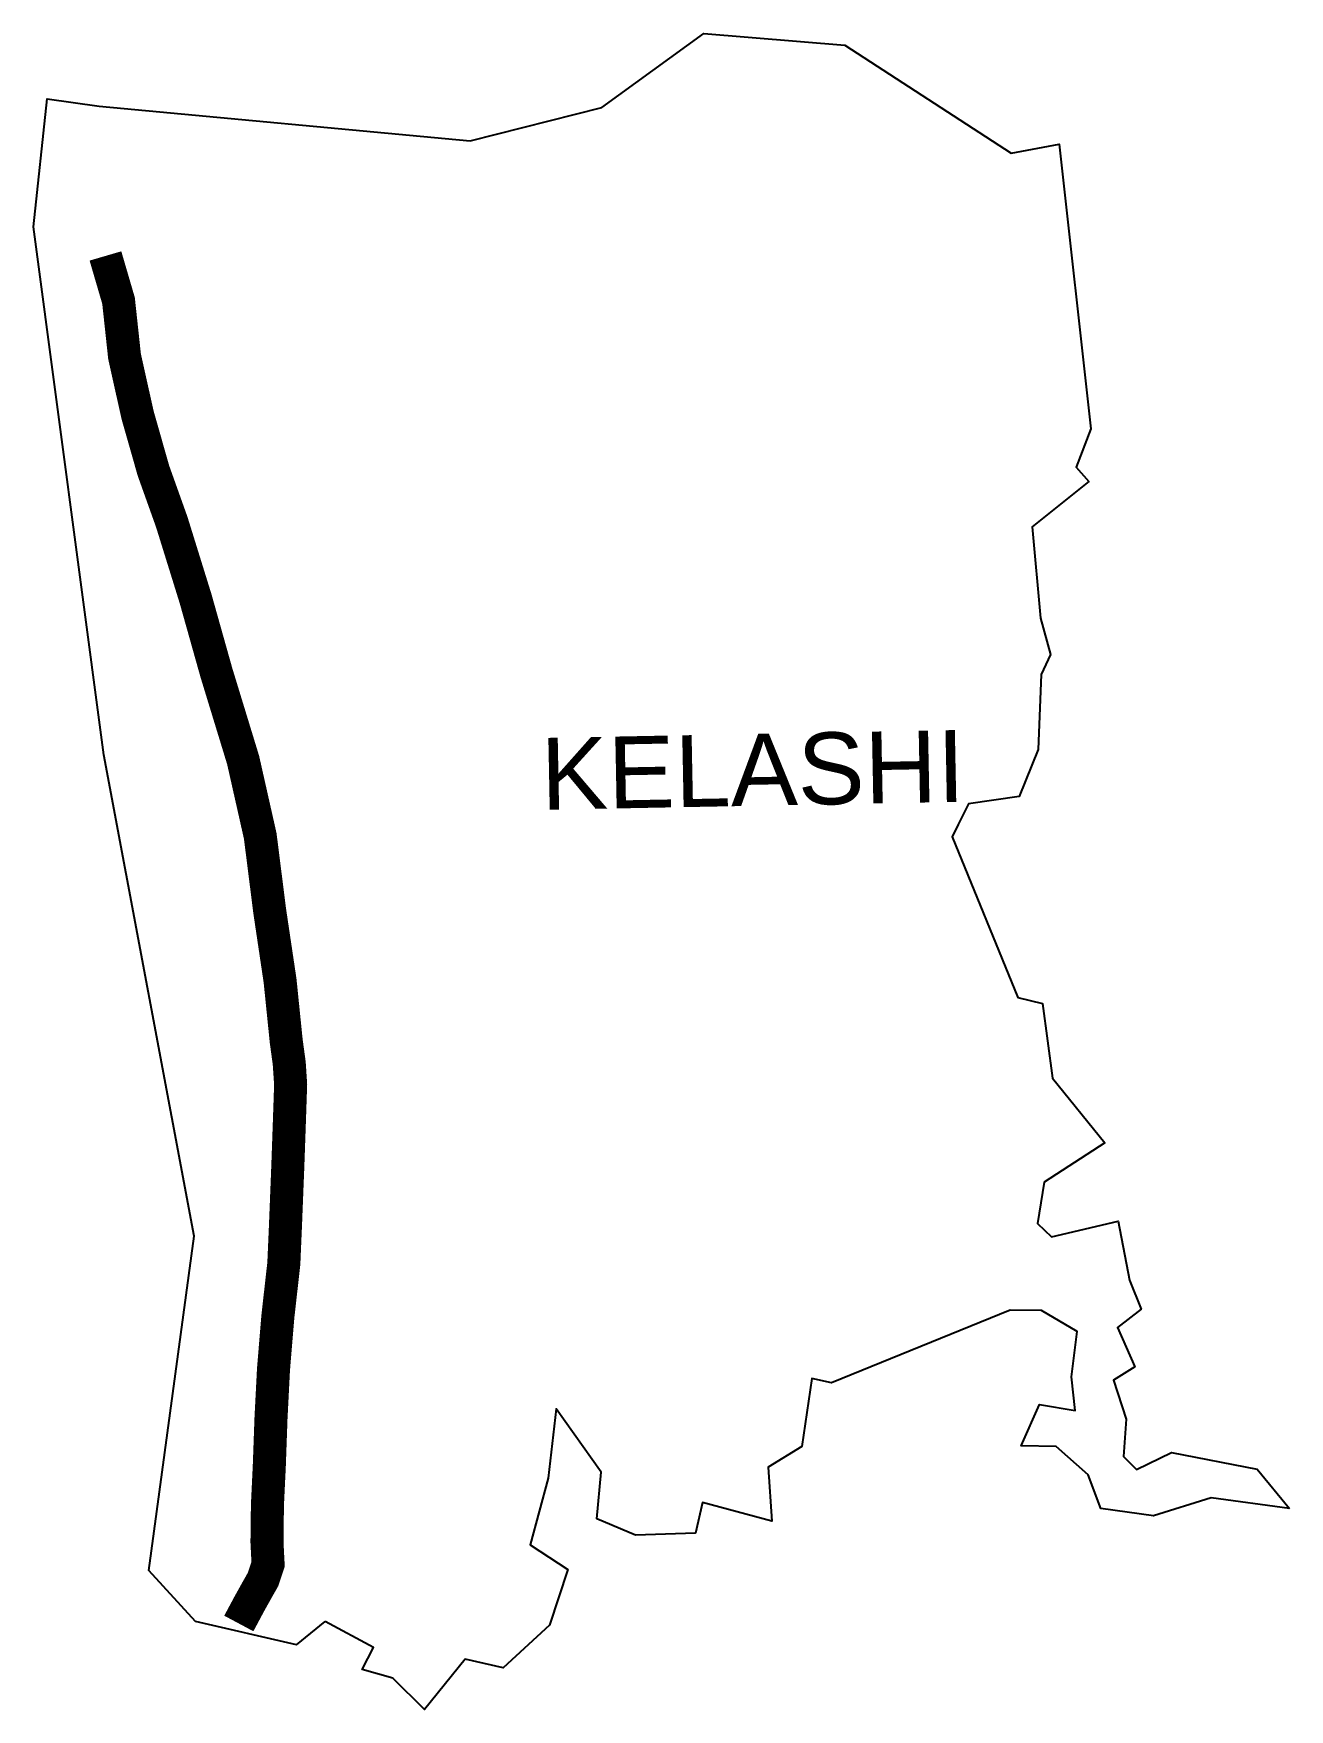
# Model space of a CAD drawing. Header units: metres. Extents: x 293535 to 295436, y 1981150 to 1983687.
import ezdxf

# ---------------------------------------------------------------- set-up
doc = ezdxf.new("R2010")
doc.units = ezdxf.units.M
for name, color, linetype in [('NATURALLY PROTECTED', 3, 'Continuous'), ('village', 3, 'Continuous'), ('VILLAGE NAME', 250, 'Continuous')]:
    doc.layers.add(name, color=color, linetype=linetype)
doc.styles.get("Standard").update_dxf_attribs({"font": 'calibri.ttf'})

msp = doc.modelspace()

# ---------------------------------------------------------------- linework, layer by layer
at = {"layer": 'NATURALLY PROTECTED', "color": 116, "true_color": 0x136734, "const_width": 50, "flags": 128}
msp.add_lwpolyline([(293644, 1983350), (293663.8, 1983282.3), (293672.9, 1983197.9), (293692.6, 1983109.4), (293716.6, 1983025.1), (293744.3, 1982947.5), (293780.3, 1982831.6), (293811.9, 1982719.3), (293852.3, 1982587.2), (293878.2, 1982472.3), (293892.6, 1982358.2), (293908.2, 1982253.4), (293917.6, 1982161.2), (293922.1, 1982128.2), (293924.2, 1982096.4), (293922.5, 1982045.4), (293920, 1981974.3), (293916.4, 1981883.1), (293913.9, 1981825.2), (293904.9, 1981745.3), (293898.3, 1981665.7), (293894.5, 1981591.5), (293891.9, 1981518.4), (293889.1, 1981460.1), (293888.4, 1981403.7), (293890.1, 1981370.3), (293882.5, 1981347.4), (293872.7, 1981330.1), (293861.5, 1981310), (293845.8, 1981280.6)], dxfattribs=at)
at = {"layer": 'village', "flags": 128}
msp.add_lwpolyline([(293933.3, 1981248.4), (293976.4, 1981283.7)], dxfattribs=at)
at = {"layer": 'village', "color": 3, "true_color": 0x00ff00}
for points in [[(293933.3, 1981248.4, 0), (293780.4, 1981283.6, 0), (293709.5, 1981360.8, 0), (293778.3, 1981866.6, 0), (293641.6, 1982595.3, 0), (293535.2, 1983394.1, 0), (293556, 1983587.6, 0), (293634.7, 1983576.8, 0), (294195.8, 1983524.4, 0), (294395.2, 1983574.7, 0), (294549.4, 1983686.6, 0), (294762.9, 1983669, 0), (295014.6, 1983505.3, 0), (295086.8, 1983519, 0), (295135.1, 1983088.5, 0), (295112.8, 1983030.5, 0), (295131.9, 1983008.7, 0), (295046, 1982940.3, 0), (295058.8, 1982801.7, 0), (295074.1, 1982746.8, 0), (295059.8, 1982716.6, 0), (295055.5, 1982603.3, 0), (295026.6, 1982531.9, 0), (294950.1, 1982520.7, 0), (294934, 1982489.8, 0), (294925, 1982471.1, 0), (295024.3, 1982227.8, 0), (295061.6, 1982218.7, 0), (295077, 1982105.9, 0), (295156.3, 1982008, 0), (295064.6, 1981948.4, 0), (295054.4, 1981885.7, 0), (295075.5, 1981865.9, 0), (295176.3, 1981889.6, 0), (295193.4, 1981800.1, 0), (295211.1, 1981756.3, 0), (295175.4, 1981728.7, 0), (295201.7, 1981668.9, 0), (295169.1, 1981648.8, 0), (295188.5, 1981589.7, 0), (295184.5, 1981533.3, 0), (295204.3, 1981513.5, 0), (295257, 1981539.4, 0), (295386.5, 1981514.1, 0), (295435.5, 1981454.6, 0)], [(295435.5, 1981454.6, 0), (295317, 1981470.8, 0), (295229.7, 1981443.6, 0), (295149.9, 1981454.8, 0), (295130.7, 1981505.5, 0), (295082.5, 1981548.3, 0), (295029.3, 1981549.3, 0), (295057.3, 1981612, 0), (295111.1, 1981603, 0), (295105.5, 1981653.9, 0), (295114.2, 1981722.4, 0), (295060.1, 1981754.3, 0), (295012.9, 1981754.9, 0), (294742.4, 1981644.8, 0), (294712.8, 1981651.4, 0), (294697.8, 1981548.6, 0), (294646.8, 1981517.2, 0), (294652.2, 1981435.6, 0), (294547.2, 1981463.9, 0), (294537, 1981417.5, 0), (294445.9, 1981414.4, 0), (294387.7, 1981439.2, 0), (294394, 1981509.4, 0), (294326, 1981605.6, 0), (294314.1, 1981500.5, 0), (294286.5, 1981399.5, 0), (294343.5, 1981362.3, 0), (294316.1, 1981278.3, 0), (294246, 1981213.5, 0), (294188.1, 1981226.8, 0), (294126.9, 1981150.5, 0), (294079, 1981198.1, 0), (294032.4, 1981211.1, 0), (294049.5, 1981244.3, 0), (293976.4, 1981283.7, 0)]]:
    msp.add_polyline3d(points, dxfattribs=at)

# ---------------------------------------------------------------- texts
at = {"layer": 'VILLAGE NAME', "insert": (294301.7, 1982620.5), "char_height": 108.748, "attachment_point": 1, "rotation": 1.1028}
msp.add_mtext_dynamic_manual_height_columns('{\\fArial|b0|i0|c0|p34;KELASHI}', width=1571.314, gutter_width=543.7, heights=[0], dxfattribs=at)

doc.saveas('drawing.dxf')
